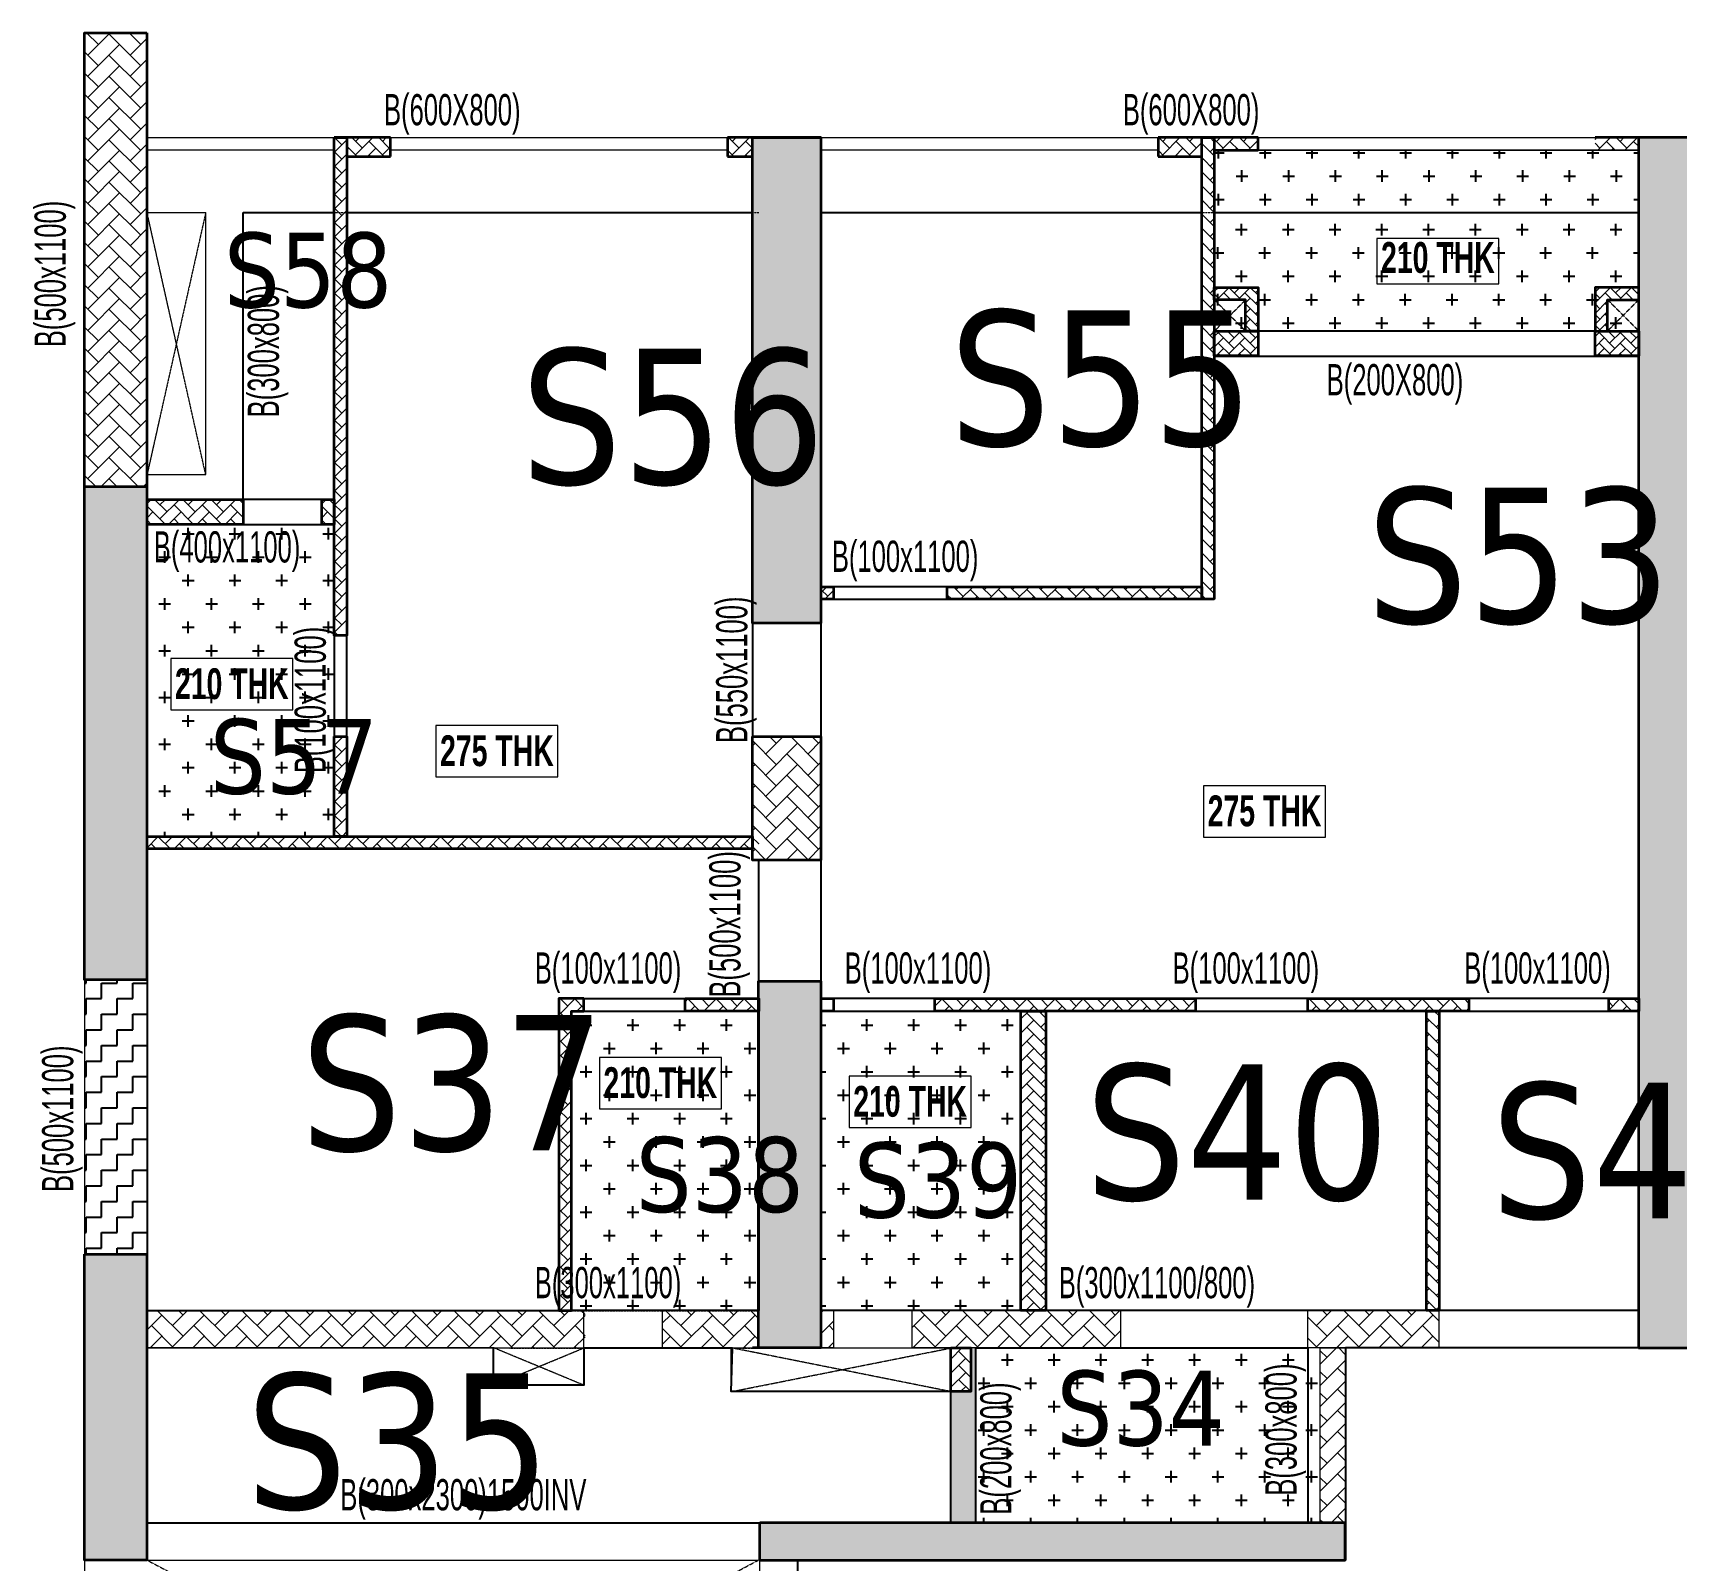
# Model space of a CAD drawing. Header units: millimetres. Extents: x 78 to 67056, y -44 to 25686.
# Drawn here: x 1774 to 14939, y 13446 to 25686 of the extents above; entities that cross this region are included whole.
import ezdxf

# ---------------------------------------------------------------- set-up
doc = ezdxf.new("R2010")
doc.units = ezdxf.units.MM
doc.linetypes.add('HIDDEN', pattern=[0.375, 0.25, -0.125])
for name, color, linetype, lineweight in [('A-FLOR-IDEN', 11, 'Continuous', 9), ('A-HIDD-ABVE', 8, 'HIDDEN', 20), ('S-BEAM', 7, 'Continuous', 18), ('S-BEAM-IDEN', 2, 'Continuous', 9), ('S-COL HATCH', 9, 'Continuous', 0), ('S-COLS', 5, 'Continuous', 35), ('S-WALL', 4, 'Continuous', 18)]:
    doc.layers.add(name, color=color, linetype=linetype, lineweight=lineweight)
doc.layers.add('changes', color=7, linetype='Continuous')
doc.layers.add('SUNK SLAB', color=8, linetype='Continuous')
doc.styles.add('Dim.s & Anno.(Misc.)', font='ARIALN.TTF')
doc.styles.add('Swis721 LtCn BT', font='swisscl.ttf', dxfattribs={"width": 0.9, "height": 233.355162})
doc.styles.add('Swis721 LtCn BT_B', font='', dxfattribs={"width": 0.9, "height": 246.918336})
doc.styles.get('Swis721 LtCn BT_B').set_extended_font_data('Swis721 LtCn BT', bold=True)
pattern_1 = [(45, (-31795021.83, 20722934.52), (0, 113.13708499), [240, -80]), (135, (-31794965.26, 20722991.09), (9e-15, 113.13708499), [240, -80])]
pattern_2 = [(45, (-31090211.604, 20641732.886), (0, 84.85281374), [180, -60]), (135, (-31090169.18, 20641775.31), (7e-15, 84.85281374), [180, -60])]
pattern_3 = [(45, (-31802317.5, 20729084.55), (0, 169.7056275), [360, -120]), (135, (-31802232.65, 20729169.4), (1e-14, 169.7056275), [360, -120])]
pattern_4 = [(45, (-15037.47, -17858.63), (0, 107.76307), [228.6, -76.2]), (135, (-14983.584, -17804.75), (7e-15, 107.76307), [228.6, -76.2])]
pattern_5 = [(0, (-31352091.21, 21118984.18), (187.5, 187.5), [93.75, -281.25]), (90, (-31352044.34, 21118937.3), (-187.5, 187.5), [93.75, -281.25])]
pattern_6 = [(0, (-31792424.81, 20732320.44), (125, 125), [125, -125]), (90, (-31792299.81, 20732320.44), (-125, 125), [125, -125])]

# ---------------------------------------------------------------- blocks, each defined once
blk = doc.blocks.new('A$Ca6b6972b')
at = {"layer": 'S-COL HATCH'}
h = blk.add_hatch(dxfattribs=at)
h.set_pattern_fill('AR-HBONE', color=256, scale=15)
h.set_pattern_definition(pattern_2)
edge = h.paths.add_edge_path()
edge.add_line((10779, 22426), (11129, 22426))
edge.add_line((11129, 22426), (11129, 22076))
edge.add_line((11129, 22076), (11029, 22076))
edge.add_line((11029, 22076), (11029, 22326))
edge.add_line((11029, 22326), (10779, 22326))
edge.add_line((10779, 22326), (10779, 22426))
h = blk.add_hatch(dxfattribs=at)
h.set_pattern_fill('AR-HBONE', color=256, scale=15)
h.set_pattern_definition(pattern_2)
edge = h.paths.add_edge_path()
edge.add_line((14179, 22426), (13829, 22426))
edge.add_line((13829, 22426), (13829, 22076))
edge.add_line((13829, 22076), (13929, 22076))
edge.add_line((13929, 22076), (13929, 22326))
edge.add_line((13929, 22326), (14179, 22326))
edge.add_line((14179, 22326), (14179, 22426))
h = blk.add_hatch(dxfattribs=at)
h.set_pattern_fill('AR-HBONE', color=256, scale=15)
h.set_pattern_definition([(45, (-31346340.994, 20824102.645), (0, 84.85281374), [180, -60]), (135, (-31346298.57, 20824145.07), (7e-15, 84.85281374), [180, -60])])
h.paths.add_polyline_path([(10779, 22076), (10779, 21876), (11129, 21876), (11129, 22076)])
h = blk.add_hatch(dxfattribs=at)
h.set_pattern_fill('AR-HBONE', color=256, scale=15)
h.set_pattern_definition([(45, (-31343291.04, 20824102.645), (0, 84.85281374), [180, -60]), (135, (-31343248.616, 20824145.07), (7e-15, 84.85281374), [180, -60])])
h.paths.add_polyline_path([(13829, 22076), (13829, 21876), (14179, 21876), (14179, 22076)])
at = {"layer": 'S-COLS'}
for points in [[(10779, 22426), (11129, 22426), (11129, 22076), (11029, 22076), (11029, 22326), (10779, 22326), (10779, 22426)], [(14179, 22426), (13829, 22426), (13829, 22076), (13929, 22076), (13929, 22326), (14179, 22326), (14179, 22426)]]:
    blk.add_lwpolyline(points, dxfattribs=at)
at = {"layer": 'S-COLS', "elevation": 0}
for points in [[(10779, 22076), (11129, 22076), (11129, 21876), (10779, 21876)], [(13829, 22076), (14179, 22076), (14179, 21876), (13829, 21876)]]:
    blk.add_lwpolyline(points, close=True, dxfattribs=at)
blk = doc.blocks.new('A$C9134d95b')
at = {"layer": 'S-COL HATCH'}
h = blk.add_hatch(dxfattribs=at)
h.set_pattern_fill('AR-HBONE', color=256, scale=20)
h.set_pattern_definition(pattern_1)
h.paths.add_polyline_path([(1600, 10050), (1500, 10050), (1500, 6060), (1600, 6060)])
h = blk.add_hatch(dxfattribs=at)
h.set_pattern_fill('AR-HBONE', color=256, scale=20)
h.set_pattern_definition(pattern_1)
h.paths.add_polyline_path([(8550, 10050), (8450, 10050), (8450, 6350), (8550, 6350)])
h = blk.add_hatch(dxfattribs=at)
h.set_pattern_fill('AR-HBONE', color=256, scale=20)
h.set_pattern_definition([(45, (-31796421.86, 20722934.54), (0, 113.13708499), [240, -80]), (135, (-31796365.29, 20722991.11), (9e-15, 113.13708499), [240, -80])])
h.paths.add_polyline_path([(0, 7150), (0, 6950), (770, 6950), (770, 7150)])
h = blk.add_hatch(dxfattribs=at)
h.set_pattern_fill('AR-HBONE', color=256, scale=20)
h.set_pattern_definition(pattern_1)
h.paths.add_polyline_path([(1400, 7150), (1400, 6950), (1500, 6950), (1500, 7150)])
h = blk.add_hatch(dxfattribs=at)
h.set_pattern_fill('AR-HBONE', color=256, scale=15)
h.set_pattern_definition([(45, (-31354688.235, 21105015.145), (0, 84.85281374), [180, -60]), (135, (-31354645.81, 21105057.57), (7e-15, 84.85281374), [180, -60])])
h.paths.add_polyline_path([(5500, 6450), (5400, 6450), (5400, 6350), (5500, 6350)])
h = blk.add_hatch(dxfattribs=at)
h.set_pattern_fill('AR-HBONE', color=256, scale=20)
h.set_pattern_definition(pattern_1)
h.paths.add_polyline_path([(8450, 6450), (6410, 6450), (6410, 6350), (8450, 6350)])
h = blk.add_hatch(dxfattribs=at)
h.set_pattern_fill('AR-HBONE', color=256, scale=20)
h.set_pattern_definition(pattern_1)
h.paths.add_polyline_path([(1600, 5250), (1500, 5250), (1500, 4450), (1600, 4450)])
h = blk.add_hatch(dxfattribs=at)
h.set_pattern_fill('AR-HBONE', color=256, scale=20)
h.set_pattern_definition(pattern_1)
h.paths.add_polyline_path([(4900, 4450), (0, 4450), (0, 4350), (4900, 4350)])
h = blk.add_hatch(dxfattribs=at)
h.set_pattern_fill('AR-HBONE', color=256, scale=20)
h.set_pattern_definition(pattern_1)
h.paths.add_polyline_path([(3400, 3050), (3500, 3050), (3500, 3150), (3300, 3150), (3300, 651), (3400, 651)])
h = blk.add_hatch(dxfattribs=at)
h.set_pattern_fill('AR-HBONE', color=256, scale=20)
h.set_pattern_definition(pattern_1)
h.paths.add_polyline_path([(4900, 3150), (4310, 3150), (4310, 3050), (4900, 3050)])
h = blk.add_hatch(dxfattribs=at)
h.set_pattern_fill('AR-HBONE', color=256, scale=20)
h.set_pattern_definition(pattern_1)
h.paths.add_polyline_path([(8400, 3050), (8400, 3150), (6310, 3150), (6310, 3050)])
h = blk.add_hatch(dxfattribs=at)
h.set_pattern_fill('AR-HBONE', color=256, scale=20)
h.set_pattern_definition(pattern_1)
h.paths.add_polyline_path([(7000, 650), (7200, 650), (7200, 3050), (7000, 3050)])
h = blk.add_hatch(dxfattribs=at)
h.set_pattern_fill('AR-HBONE', color=256, scale=20)
h.set_pattern_definition(pattern_1)
h.paths.add_polyline_path([(10590, 3150), (9300, 3150), (9300, 3050), (10590, 3050)])
h = blk.add_hatch(dxfattribs=at)
h.set_pattern_fill('AR-HBONE', color=256, scale=20)
h.set_pattern_definition(pattern_1)
h.paths.add_polyline_path([(10350, 3050), (10250, 3050), (10250, 650), (10350, 650)])
h = blk.add_hatch(dxfattribs=at)
h.set_pattern_fill('AR-HBONE', color=256, scale=20)
h.set_pattern_definition(pattern_1)
h.paths.add_polyline_path([(11950, 3150), (11710, 3150), (11710, 3050), (11950, 3050)])
at = {"layer": 'S-COLS', "elevation": 0}
for points in [[(1500, 10050), (1600, 10050), (1600, 6060), (1500, 6060)], [(8550, 6350), (8450, 6350), (8450, 10050), (8550, 10050)], [(0, 7150), (770, 7150), (770, 6950), (0, 6950)], [(5400, 6450), (5500, 6450), (5500, 6350), (5400, 6350)], [(6410, 6450), (8450, 6450), (8450, 6350), (6410, 6350)], [(1500, 5250), (1600, 5250), (1600, 4450), (1500, 4450)], [(0, 4450), (4850, 4450), (4850, 4350), (0, 4350)], [(4310, 3150), (4900, 3150), (4900, 3050), (4310, 3050)], [(6310, 3150), (8400, 3150), (8400, 3050), (6310, 3050)], [(7000, 3050), (7200, 3050), (7200, 650), (7000, 650)], [(9300, 3150), (10590, 3150), (10590, 3050), (9300, 3050)], [(10250, 3050), (10350, 3050), (10350, 650), (10250, 650)], [(11710, 3150), (11950, 3150), (11950, 3050), (11710, 3050)]]:
    blk.add_lwpolyline(points, close=True, dxfattribs=at)
at = {"layer": 'S-COLS'}
blk.add_lwpolyline([(1400, 7150), (1500, 7150), (1500, 6950), (1400, 6950)], close=True, dxfattribs=at)
at = {"layer": 'S-COLS', "elevation": 0}
blk.add_lwpolyline([(3500, 3150), (3300, 3150), (3300, 651), (3400, 651), (3400, 3050), (3500, 3050), (3500, 3150)], dxfattribs=at)
at = {"layer": 'changes'}
blk.add_blockref('A$Ca6b6972b', (-2229, -13576, 0), dxfattribs=at)
blk = doc.blocks.new('A$Cbe320e20')
at = {"layer": 'S-COL HATCH'}
h = blk.add_hatch(dxfattribs=at)
h.set_pattern_fill('AR-HBONE', color=256, scale=30)
h.set_pattern_definition(pattern_3)
h.paths.add_polyline_path([(-7796, 17040), (-7296, 17040), (-7296, 13401), (-7796, 13401)])
at = {"layer": 'S-COL HATCH', "transparency": 33554687}
h = blk.add_hatch(color=256, dxfattribs=at)
h.dxf.hatch_style = 1
h.paths.add_polyline_path([(-1896, 16200), (-2446, 16200), (-2446, 12310), (-1896, 12310)])
h = blk.add_hatch(color=256, dxfattribs=at)
h.dxf.hatch_style = 1
h.paths.add_polyline_path([(4654, 6500), (5154, 6500), (5154, 16200), (4654, 16200)])
h = blk.add_hatch(color=256, dxfattribs=at)
h.dxf.hatch_style = 1
h.paths.add_polyline_path([(-7296, 13401), (-7796, 13401), (-7796, 9451), (-7296, 9451)])
at = {"layer": 'S-COL HATCH'}
h = blk.add_hatch(dxfattribs=at)
h.set_pattern_fill('AR-HBONE', color=256, scale=30)
h.set_pattern_definition(pattern_3)
h.paths.add_polyline_path([(-1896, 11400), (-2446, 11400), (-2446, 10410), (-1896, 10410)])
at = {"layer": 'S-COL HATCH', "transparency": 33554687}
h = blk.add_hatch(color=256, dxfattribs=at)
h.dxf.hatch_style = 1
h.paths.add_polyline_path([(-1896, 9200), (-1896, 9200), (-1896, 9300), (-1896, 9440), (-2396, 9440), (-2396, 6500), (-1896, 6500)])
h = blk.add_hatch(color=256, dxfattribs=at)
h.dxf.hatch_style = 1
h.paths.add_polyline_path([(-7796, 4800), (-7296, 4800), (-7296, 7251), (-7796, 7251)])
at = {"layer": 'S-COL HATCH'}
h = blk.add_hatch(dxfattribs=at)
h.set_pattern_fill('AR-HBONE', color=256, scale=30)
h.set_pattern_definition(pattern_3)
h.paths.add_polyline_path([(-3786, 6799), (-7294, 6799), (-7294, 6501), (-3786, 6501)])
h = blk.add_hatch(dxfattribs=at)
h.set_pattern_fill('AR-HBONE', color=256, scale=30)
h.set_pattern_definition(pattern_3)
h.paths.add_polyline_path([(-2396, 6799), (-3166, 6799), (-3166, 6499), (-2615, 6499), (-2615, 6500), (-2396, 6500)])
h = blk.add_hatch(dxfattribs=at)
h.set_pattern_fill('AR-HBONE', color=256, scale=30)
h.set_pattern_definition(pattern_3)
h.paths.add_polyline_path([(-1795, 6800), (-1896, 6800), (-1896, 6500), (-1795, 6500)])
h = blk.add_hatch(dxfattribs=at)
h.set_pattern_fill('AR-HBONE', color=256, scale=30)
h.set_pattern_definition(pattern_3)
h.paths.add_polyline_path([(504, 6800), (-1165, 6800), (-1165, 6500), (504, 6500)])
h = blk.add_hatch(dxfattribs=at)
h.set_pattern_fill('AR-HBONE', color=256, scale=30)
h.set_pattern_definition(pattern_3)
h.paths.add_polyline_path([(2004, 6800), (2004, 6500), (3054, 6500), (3054, 6800)])
h = blk.add_hatch(dxfattribs=at)
h.set_pattern_fill('AR-HBONE', color=256, scale=20)
h.set_pattern_definition([(45, (-31797377.5, 20724184.55), (0, 113.13708499), [240, -80]), (135, (-31797320.93, 20724241.12), (9e-15, 113.13708499), [240, -80])])
h.paths.add_polyline_path([(-696, 6150), (-696, 6500), (-856, 6500), (-856, 6150)])
h = blk.add_hatch(dxfattribs=at)
h.set_pattern_fill('AR-HBONE', color=256, scale=30)
h.set_pattern_definition(pattern_3)
h.paths.add_polyline_path([(2304, 6500), (2104, 6500), (2104, 5100), (2304, 5100)])
at = {"layer": 'S-COL HATCH', "transparency": 33554687}
h = blk.add_hatch(color=256, dxfattribs=at)
h.dxf.hatch_style = 1
h.paths.add_polyline_path([(2304, 5100), (2104, 5100), (-2086, 5100), (-2086, 4800), (2304, 4800)])
h.paths.add_polyline_path([(-2086, 5100), (-2385, 5100), (-2385, 4800), (-2086, 4800)])
at = {"layer": 'S-WALL'}
h = blk.add_hatch(dxfattribs=at)
h.set_pattern_fill('FP_1', color=1, style=0, pattern_type=2)
h.set_pattern_definition(pattern_4)
h.paths.add_polyline_path([(-5695, 16050), (-5345, 16050), (-5345, 16200), (-5695, 16200)])
h = blk.add_hatch(dxfattribs=at)
h.set_pattern_fill('FP_1', color=1, style=0, pattern_type=2)
h.set_pattern_definition(pattern_4)
h.paths.add_polyline_path([(-5695, 16050), (-5345, 16050), (-5345, 16200), (-5695, 16200)])
h = blk.add_hatch(dxfattribs=at)
h.set_pattern_fill('FP_1', color=1, style=0, pattern_type=2)
h.set_pattern_definition(pattern_4)
h.paths.add_polyline_path([(-2445, 16050), (-2445, 16200), (-2645, 16200), (-2645, 16050)])
h = blk.add_hatch(dxfattribs=at)
h.set_pattern_fill('FP_1', color=1, style=0, pattern_type=2)
h.set_pattern_definition(pattern_4)
h.paths.add_polyline_path([(-2445, 16050), (-2445, 16200), (-2645, 16200), (-2645, 16050)])
h = blk.add_hatch(dxfattribs=at)
h.set_pattern_fill('FP_1', color=1, style=0, pattern_type=2)
h.set_pattern_definition(pattern_4)
h.paths.add_polyline_path([(1155, 16050), (1155, 16200), (805, 16200), (805, 16050)])
h = blk.add_hatch(dxfattribs=at)
h.set_pattern_fill('FP_1', color=1, style=0, pattern_type=2)
h.set_pattern_definition(pattern_4)
h.paths.add_polyline_path([(1155, 16050), (1155, 16200), (805, 16200), (805, 16050)])
h = blk.add_hatch(dxfattribs=at)
h.set_pattern_fill('FP_1', color=1, style=0, pattern_type=2)
h.set_pattern_definition(pattern_4)
h.paths.add_polyline_path([(1605, 16100), (1605, 16200), (1255, 16200), (1255, 16100)])
h = blk.add_hatch(dxfattribs=at)
h.set_pattern_fill('FP_1', color=1, style=0, pattern_type=2)
h.set_pattern_definition(pattern_4)
h.paths.add_polyline_path([(1605, 16100), (1605, 16200), (1255, 16200), (1255, 16100)])
h = blk.add_hatch(dxfattribs=at)
h.set_pattern_fill('FP_1', color=1, style=0, pattern_type=2)
h.set_pattern_definition(pattern_4)
h.paths.add_polyline_path([(4655, 16100), (4655, 16200), (4305, 16200), (4305, 16100)])
h = blk.add_hatch(dxfattribs=at)
h.set_pattern_fill('FP_1', color=1, style=0, pattern_type=2)
h.set_pattern_definition(pattern_4)
h.paths.add_polyline_path([(4655, 16100), (4655, 16200), (4305, 16200), (4305, 16100)])
at = {"layer": 'S-BEAM', "color": 5}
for points in [[(-3796, 6801), (-7294, 6801), (-7294, 6501), (-3796, 6501)], [(-1896, 6800), (-1795, 6800), (-1795, 6500), (-1896, 6500)], [(-1165, 6800), (504, 6800), (504, 6500), (-1165, 6500)]]:
    blk.add_lwpolyline(points, close=True, dxfattribs=at)
at = {"layer": 'S-BEAM', "color": 5, "elevation": 0}
for points in [[(-3166, 6800), (-2396, 6800), (-2396, 6499), (-3166, 6499)], [(2004, 6800), (3054, 6800), (3054, 6500), (2004, 6500)], [(2104, 6500), (2304, 6500), (2304, 5100), (2104, 5100)]]:
    blk.add_lwpolyline(points, close=True, dxfattribs=at)
at = {"layer": 'S-COLS'}
for p, q in [((-7296, 17040), (-7296, 17040)), ((-7296, 13401), (-7796, 13401)), ((-2385, 4800), (-2385, 5100))]:
    blk.add_line(p, q, dxfattribs=at)
for points in [[(-7296, 17040), (-7296, 9451), (-7796, 9451), (-7796, 17040)], [(-2446, 16200), (-1896, 16200), (-1896, 12310), (-2446, 12310)], [(-2446, 11400), (-1896, 11400), (-1896, 10410), (-2446, 10410)], [(-7796, 7251), (-7296, 7251), (-7296, 4800), (-7796, 4800)]]:
    blk.add_lwpolyline(points, close=True, dxfattribs=at)
at = {"layer": 'S-COLS', "elevation": 0}
for points in [[(4654, 6500), (5154, 6500), (5154, 16200), (4654, 16200)], [(-856, 6500), (-696, 6500), (-696, 6150), (-856, 6150)]]:
    blk.add_lwpolyline(points, close=True, dxfattribs=at)
at = {"layer": 'S-COLS'}
blk.add_lwpolyline([(-2396, 6500), (-2396, 9440), (-1896, 9440), (-1896, 6500), (-2446, 6500)], dxfattribs=at)
at = {"layer": 'S-COLS', "elevation": 0}
blk.add_lwpolyline([(-2385, 4800), (2304, 4800), (2304, 5100), (-2385, 5100)], dxfattribs=at)
at = {"layer": 'S-WALL', "color": 7}
for p, q in [((-7295, 16200), (-5795, 16200)), ((-5345, 16200), (-2645, 16200)), ((-1895, 16200), (805, 16200)), ((1605, 16200), (4305, 16200)), ((-5795, 16100), (-7295, 16100)), ((-2645, 16100), (-5345, 16100)), ((805, 16100), (-1895, 16100)), ((4654, 16100), (1605, 16100))]:
    blk.add_line(p, q, dxfattribs=at)
at = {"layer": 'S-WALL', "color": 5, "lineweight": 35}
for p, q in [((-5345, 16200), (-5795, 16200)), ((-5345, 16050), (-5345, 16200)), ((-2645, 16200), (-2645, 16050)), ((805, 16200), (805, 16050)), ((1605, 16100), (1605, 16200)), ((1255, 16100), (1605, 16100)), ((-5695, 16050), (-5345, 16050)), ((-2645, 16050), (-2445, 16050)), ((805, 16050), (1155, 16050))]:
    blk.add_line(p, q, dxfattribs=at)
at = {"layer": 'S-WALL', "lineweight": 35}
for p, q in [((-1895, 16200), (-2645, 16200)), ((1605, 16200), (805, 16200)), ((5155, 16200), (4305, 16200))]:
    blk.add_line(p, q, dxfattribs=at)
blk = doc.blocks.new('A$C3b502a7a')
at = {"layer": 'SUNK SLAB'}
h = blk.add_hatch(dxfattribs=at)
h.set_pattern_fill('CROSS', color=8, scale=750, style=0)
h.set_pattern_definition([(0, (-31824024.79, 20684974.55), (187.5, 187.5), [93.75, -281.25]), (90, (-31823977.91, 20684927.68), (-187.5, 187.5), [93.75, -281.25])])
h.paths.add_polyline_path([(14547, 23919), (11147, 23919), (11147, 23419), (14547, 23419)])
h = blk.add_hatch(dxfattribs=at)
h.set_pattern_fill('CROSS', color=8, scale=750, style=0)
h.set_pattern_definition(pattern_5)
h.paths.add_polyline_path([(11147, 23419), (11147, 22469), (14547, 22469), (14547, 23419)])
h = blk.add_hatch(dxfattribs=at)
h.set_pattern_fill('CROSS', color=8, scale=750, style=0)
h.set_pattern_definition(pattern_5)
h.paths.add_polyline_path([(2597, 18419), (4097, 18419), (4097, 20919), (2597, 20919)])
h = blk.add_hatch(dxfattribs=at)
h.set_pattern_fill('ZIGZAG', color=8, scale=1000, style=0)
h.set_pattern_definition(pattern_6)
h.paths.add_polyline_path([(2597, 17270), (2097, 17270), (2097, 15070), (2597, 15070)])
h = blk.add_hatch(dxfattribs=at)
h.set_pattern_fill('CROSS', color=8, scale=750, style=0)
h.set_pattern_definition(pattern_5)
h.paths.add_polyline_path([(7497, 17019), (5997, 17019), (5997, 14619), (7497, 14619)])
h = blk.add_hatch(dxfattribs=at)
h.set_pattern_fill('CROSS', color=8, scale=750, style=0)
h.set_pattern_definition(pattern_5)
h.paths.add_polyline_path([(9597, 17019), (7997, 17019), (7997, 14619), (9597, 14619)])
h = blk.add_hatch(dxfattribs=at)
h.set_pattern_fill('ZIGZAG', color=8, scale=1000, style=0)
h.set_pattern_definition(pattern_6)
h.paths.add_polyline_path([(48257, 14319), (48057, 14319), (48057, 12919), (48257, 12919)])
h.paths.add_polyline_path([(49487, 10619), (47801, 10619), (47801, 10219), (49487, 10219)])
h.paths.add_polyline_path([(9237, 14319), (9197, 14319), (9197, 13969), (9037, 13969), (9037, 12919), (9237, 12919)])
h.paths.add_polyline_path([(9493, 10619), (7807, 10619), (7807, 10619), (7807, 10219), (9493, 10219)])
h = blk.add_hatch(dxfattribs=at)
h.set_pattern_fill('CROSS', color=8, scale=750, style=0)
h.set_pattern_definition([(0, (-31352091.21, 21118550.87), (187.5, 187.5), [93.75, -281.25]), (90, (-31352044.34, 21118504), (-187.5, 187.5), [93.75, -281.25])])
h.paths.add_polyline_path([(9237, 14319), (9237, 12919), (11997, 12919), (11997, 14319)])
h.paths.add_polyline_path([(9664, 12921), (9664, 14194), (9137, 14194), (9137, 12921)], flags=9)
at = {"layer": 'A-FLOR-IDEN', "color": 8, "elevation": 0, "flags": 128}
for points in [[(12450, 23210), (12450, 22848), (13427, 22848), (13427, 23210)], [(2787, 19844), (2787, 19432), (3765, 19432), (3765, 19844)], [(4911, 19307), (4911, 18895), (5888, 18895), (5888, 19307)], [(11060, 18825), (11060, 18413), (12038, 18413), (12038, 18825)], [(6221, 16647), (6221, 16236), (7198, 16236), (7198, 16647)], [(8221, 16497), (8221, 16086), (9199, 16086), (9199, 16497)]]:
    blk.add_lwpolyline(points, close=True, dxfattribs=at)
at = {"layer": 'A-HIDD-ABVE', "linetype": 'HIDDEN'}
for p, q in [((3067, 23419), (2597, 21319)), ((3067, 21319), (2597, 23419)), ((11397, 22719), (11147, 22469)), ((11147, 22719), (11397, 22469)), ((14547, 22719), (14297, 22469)), ((14297, 22719), (14547, 22469)), ((5374, 14020), (6097, 14320)), ((6097, 14020), (5374, 14320)), ((9037, 13969), (7277, 14320)), ((7277, 13969), (9037, 14319)), ((2597, 12619), (7507, 10019)), ((2597, 10019), (7495, 12619, 0))]:
    blk.add_line(p, q, dxfattribs=at)
at = {"layer": 'S-BEAM'}
for p, q in [((2597, 24019), (7997, 24019)), ((7997, 24019), (14547, 24019, 0)), ((2597, 23419), (3067, 23419)), ((3067, 21319), (3067, 23419)), ((2597, 21319), (3067, 21319)), ((2097, 17270), (2097, 15070)), ((7997, 14319), (9037, 14319)), ((9037, 14319), (9037, 12919)), ((9237, 14319), (11897, 14319)), ((9237, 14319), (9237, 12919)), ((12197, 14319), (14547, 14319, 0)), ((2097, 12619), (2097, 10019)), ((2597, 12619, 0), (7495, 12619, 0)), ((7507, 10619), (7507, 12619, 0))]:
    blk.add_line(p, q, dxfattribs=at)
at = {"layer": 'S-BEAM', "linetype": 'HIDDEN'}
for p, q in [((3367, 23419), (7497, 23419)), ((3367, 20919), (3367, 23419)), ((7997, 23419), (14547, 23419, 0)), ((11497, 22269), (14197, 22269)), ((3367, 21219), (3367, 21219)), ((7447, 20129), (7447, 19219)), ((7997, 20129), (7997, 19219)), ((7497, 18229), (7497, 17259)), ((7997, 18229), (7997, 17319)), ((2597, 17270), (2597, 15070)), ((2597, 14618), (7497, 14618)), ((7997, 14619), (14547, 14619, 0)), ((2597, 14320), (7497, 14318)), ((11897, 14319, 0), (11897, 12919, 0)), ((12197, 14319, 0), (12197, 12919, 0)), ((2597, 12919, 0), (7507, 12919, 0)), ((7807, 12619), (7807, 10619))]:
    blk.add_line(p, q, dxfattribs=at)
at = {"layer": 'S-BEAM', "elevation": 0}
for points in [[(11147, 23919), (14547, 23919), (14547, 22469), (11147, 22469)], [(2597, 20919), (4097, 20919), (4097, 18419), (2597, 18419)], [(5997, 17019), (7497, 17019), (7497, 14619), (5997, 14619)], [(7997, 17019), (9597, 17019), (9597, 14619), (7997, 14619)], [(5374, 14320), (6097, 14320), (6097, 14020), (5374, 14020)], [(7277, 14319), (9037, 14319), (9037, 13969), (7277, 13969)]]:
    blk.add_lwpolyline(points, close=True, dxfattribs=at)
at = {"layer": 'S-BEAM', "linetype": 'HIDDEN', "elevation": 0}
for points in [[(8097, 20419), (9007, 20419), (9007, 20319), (8097, 20319)], [(4097, 20029), (4197, 20029), (4197, 19219), (4097, 19219)], [(6097, 17119), (6907, 17119), (6907, 17019), (6097, 17019)], [(8097, 17119), (8907, 17119), (8907, 17019), (8097, 17019)], [(10997, 17119), (11897, 17119), (11897, 17019), (10997, 17019)], [(13187, 17119), (14307, 17119), (14307, 17019), (13187, 17019)]]:
    blk.add_lwpolyline(points, close=True, dxfattribs=at)
at = {"layer": 'S-COLS', "elevation": 0}
blk.add_lwpolyline([(7997, 17119), (8097, 17119), (8097, 17019), (7997, 17019)], close=True, dxfattribs=at)
at = {"layer": 'A-FLOR-IDEN', "color": 1, "char_height": 246.9, "width": 1155, "attachment_point": 2, "line_spacing_factor": 0.964267, "style": 'Swis721 LtCn BT_B'}
for s, insert in [('210 THK', (12938, 23182, 0)), ('210 THK', (3276, 19766, 0)), ('275 THK', (5400, 19229)), ('275 THK', (11549, 18747)), ('210 THK', (6709, 16569, 0)), ('210 THK', (8710, 16419, 0))]:
    blk.add_mtext(s, dxfattribs=dict(at, insert=insert))
at = {"layer": 'S-BEAM-IDEN', "style": 'Swis721 LtCn BT', "width": 0.8}
for s, rotation, p in [('B(600X800)', 360, (4495, 24118, 0)), ('B(600X800)', 360, (10414, 24118, 0)), ('B(500x1100)', 90, (1946, 22339, 0)), ('B(300x800)', 90, (3654, 21777)), ('B(400x1100)', 360, (2651, 20614)), ('B(100x1100)', 360, (8083, 20539)), ('B(550x1100)', 90, (7406, 19167)), ('B(100x1100)', 90, (4029, 18925)), ('B(500x1100)', 90, (7351, 17127)), ('B(100x1100)', 360, (5703, 17239)), ('B(100x1100)', 360, (8186, 17239)), ('B(100x1100)', 360, (10813, 17239)), ('B(100x1100)', 360, (13149, 17239)), ('B(500x1100)', 90, (2006, 15569)), ('B(300x1100)', 360, (5703, 14718)), ('B(300x1100/800)', 360, (9901, 14718)), ('B(300x800)', 90, (11806, 13135, 0)), ('B(200x800)', 90, (9522, 12983)), ('B(300x2300)1500INV', 360, (4145, 13018, 0))]:
    blk.add_text(s, height=250, rotation=rotation, dxfattribs=at).set_placement(p)
blk.add_text('B(200X800)', height=250, dxfattribs=at).set_placement((12047, 21954))

msp = doc.modelspace()

# ---------------------------------------------------------------- linework, layer by layer
at = {"layer": 'changes', "color": 1, "elevation": 0}
for points in [[(3459, 24246), (4189, 24246), (4189, 21946), (3459, 21946)], [(4289, 24246), (7539, 24246), (7539, 19246), (4289, 19246)], [(8089, 24246), (11139, 24246), (11139, 21246), (8089, 21246)], [(11589, 23296), (11589, 23645), (11239, 23645), (11239, 24246), (14639, 24246), (14639, 23645), (14289, 23645), (14289, 23296)], [(11239, 23095), (14639, 23095), (14639, 17946), (8189, 17946), (8189, 17946), (8089, 17946), (8089, 21146), (11239, 21146)], [(2689, 21746), (4189, 21746), (4189, 19246), (2689, 19246)], [(2689, 19146), (2690, 15447), (5989, 15447), (5989, 17946), (7589, 17946), (7589, 19052), (7539, 19056), (7539, 19146)], [(6089, 17846), (7589, 17846), (7589, 15446), (6089, 15446)], [(8089, 17846), (9689, 17846), (9689, 15446), (8089, 15446)], [(9889, 17846), (12939, 17846), (12939, 15446), (9889, 15446)], [(13039, 17846), (14639, 17846), (14639, 15446), (13039, 15446)], [(7899, 13446), (7899, 11446), (25339, 11446), (25339, 13446), (19659, 13446), (19659, 15146), (12289, 15146), (12289, 13446)], [(9329, 15146), (11989, 15146), (11989, 13746), (9329, 13746)]]:
    msp.add_lwpolyline(points, close=True, dxfattribs=at)
msp.add_lwpolyline([(9129, 13746), (9129, 14796), (7369, 14796), (7380, 15144), (6189, 15144), (6189, 14847), (5465, 14847), (5465, 15145), (2689, 15147), (2689, 13746), (9129, 13746)], dxfattribs=at)

# ---------------------------------------------------------------- block references
at = {"layer": 'changes'}
for name, p in [('A$C3b502a7a', (92, 827)), ('A$C9134d95b', (2689, 14796))]:
    msp.add_blockref(name, p, dxfattribs=at)
at = {"layer": 'S-COLS'}
msp.add_blockref('A$Cbe320e20', (9984, 8646, 0), dxfattribs=at)

# ---------------------------------------------------------------- texts
at = {"layer": 'changes', "attachment_point": 1, "style": 'Dim.s & Anno.(Misc.)'}
for s, insert, char_height in [('{\\fTahoma|b0|i0|c0|p34;S58}', (3304, 24085, 0), 600), ('{\\fTahoma|b0|i0|c0|p34;S55}', (9115, 23463, 0), 1084.7), ('{\\fTahoma|b0|i0|c0|p34;S56}', (5681, 23155, 0), 1084.7), ('{\\fTahoma|b0|i0|c0|p34;S53}', (12458, 22041, 0), 1084.7), ('{\\fTahoma|b0|i0|c0|p34;S57}', (3192, 20188, 0), 600), ('{\\fTahoma|b0|i0|c0|p34;S37}', (3917, 17814, 0), 1084.7), ('{\\fTahoma|b0|i0|c0|p34;S40}', (10202, 17420, 0), 1084.7), ('{\\fTahoma|b0|i0|c0|p34;S41}', (13453, 17271, 0), 1084.7), ('{\\fTahoma|b0|i0|c0|p34;S38}', (6603, 16836, 0), 600), ('{\\fTahoma|b0|i0|c0|p34;S39}', (8351, 16791, 0), 600), ('{\\fTahoma|b0|i0|c0|p34;S35}', (3481, 14942, 0), 1084.7), ('{\\fTahoma|b0|i0|c0|p34;S34}', (9974, 14964, 0), 600)]:
    msp.add_mtext_dynamic_manual_height_columns(s, width=6038.66, gutter_width=5424, heights=[1159], dxfattribs=dict(at, insert=insert, char_height=char_height))

doc.saveas('drawing.dxf')
